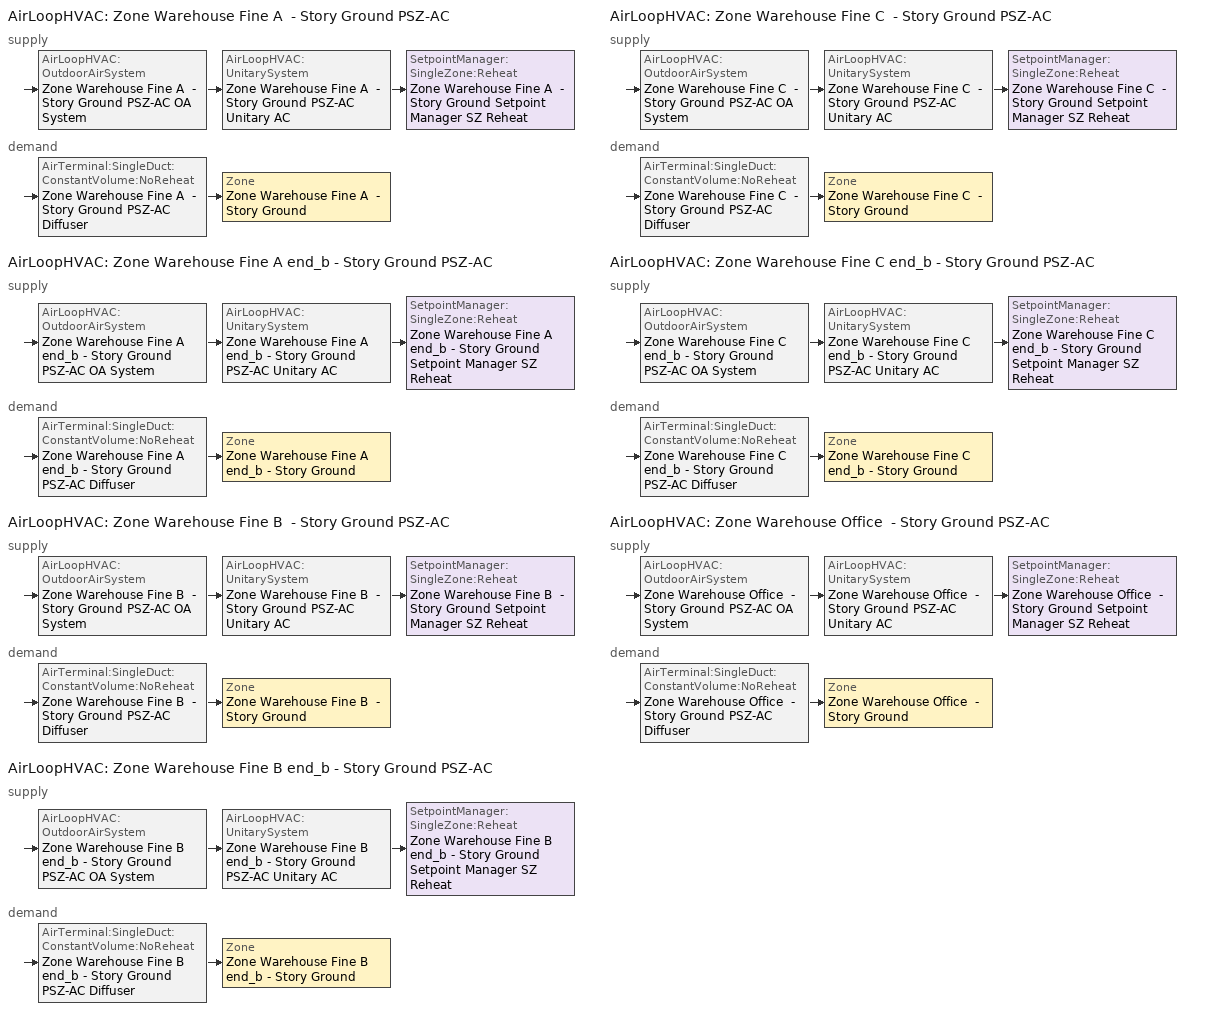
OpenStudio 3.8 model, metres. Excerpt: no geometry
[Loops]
AirLoopHVAC 'Zone Warehouse Fine A  - Story Ground PSZ-AC'
 supply: AirLoopHVAC:OutdoorAirSystem 'Zone Warehouse Fine A  - Story Ground PSZ-AC OA System' > AirLoopHVAC:UnitarySystem 'Zone Warehouse Fine A  - Story Ground PSZ-AC Unitary AC' > SetpointManager:SingleZone:Reheat 'Zone Warehouse Fine A  - Story Ground Setpoint Manager SZ Reheat'
 demand: AirTerminal:SingleDuct:ConstantVolume:NoReheat 'Zone Warehouse Fine A  - Story Ground PSZ-AC Diffuser' > Zone 'Zone Warehouse Fine A  - Story Ground'
AirLoopHVAC 'Zone Warehouse Fine A end_b - Story Ground PSZ-AC'
 supply: AirLoopHVAC:OutdoorAirSystem 'Zone Warehouse Fine A end_b - Story Ground PSZ-AC OA System' > AirLoopHVAC:UnitarySystem 'Zone Warehouse Fine A end_b - Story Ground PSZ-AC Unitary AC' > SetpointManager:SingleZone:Reheat 'Zone Warehouse Fine A end_b - Story Ground Setpoint Manager SZ Reheat'
 demand: AirTerminal:SingleDuct:ConstantVolume:NoReheat 'Zone Warehouse Fine A end_b - Story Ground PSZ-AC Diffuser' > Zone 'Zone Warehouse Fine A end_b - Story Ground'
AirLoopHVAC 'Zone Warehouse Fine B  - Story Ground PSZ-AC'
 supply: AirLoopHVAC:OutdoorAirSystem 'Zone Warehouse Fine B  - Story Ground PSZ-AC OA System' > AirLoopHVAC:UnitarySystem 'Zone Warehouse Fine B  - Story Ground PSZ-AC Unitary AC' > SetpointManager:SingleZone:Reheat 'Zone Warehouse Fine B  - Story Ground Setpoint Manager SZ Reheat'
 demand: AirTerminal:SingleDuct:ConstantVolume:NoReheat 'Zone Warehouse Fine B  - Story Ground PSZ-AC Diffuser' > Zone 'Zone Warehouse Fine B  - Story Ground'
AirLoopHVAC 'Zone Warehouse Fine B end_b - Story Ground PSZ-AC'
 supply: AirLoopHVAC:OutdoorAirSystem 'Zone Warehouse Fine B end_b - Story Ground PSZ-AC OA System' > AirLoopHVAC:UnitarySystem 'Zone Warehouse Fine B end_b - Story Ground PSZ-AC Unitary AC' > SetpointManager:SingleZone:Reheat 'Zone Warehouse Fine B end_b - Story Ground Setpoint Manager SZ Reheat'
 demand: AirTerminal:SingleDuct:ConstantVolume:NoReheat 'Zone Warehouse Fine B end_b - Story Ground PSZ-AC Diffuser' > Zone 'Zone Warehouse Fine B end_b - Story Ground'
AirLoopHVAC 'Zone Warehouse Fine C  - Story Ground PSZ-AC'
 supply: AirLoopHVAC:OutdoorAirSystem 'Zone Warehouse Fine C  - Story Ground PSZ-AC OA System' > AirLoopHVAC:UnitarySystem 'Zone Warehouse Fine C  - Story Ground PSZ-AC Unitary AC' > SetpointManager:SingleZone:Reheat 'Zone Warehouse Fine C  - Story Ground Setpoint Manager SZ Reheat'
 demand: AirTerminal:SingleDuct:ConstantVolume:NoReheat 'Zone Warehouse Fine C  - Story Ground PSZ-AC Diffuser' > Zone 'Zone Warehouse Fine C  - Story Ground'
AirLoopHVAC 'Zone Warehouse Fine C end_b - Story Ground PSZ-AC'
 supply: AirLoopHVAC:OutdoorAirSystem 'Zone Warehouse Fine C end_b - Story Ground PSZ-AC OA System' > AirLoopHVAC:UnitarySystem 'Zone Warehouse Fine C end_b - Story Ground PSZ-AC Unitary AC' > SetpointManager:SingleZone:Reheat 'Zone Warehouse Fine C end_b - Story Ground Setpoint Manager SZ Reheat'
 demand: AirTerminal:SingleDuct:ConstantVolume:NoReheat 'Zone Warehouse Fine C end_b - Story Ground PSZ-AC Diffuser' > Zone 'Zone Warehouse Fine C end_b - Story Ground'
AirLoopHVAC 'Zone Warehouse Office  - Story Ground PSZ-AC'
 supply: AirLoopHVAC:OutdoorAirSystem 'Zone Warehouse Office  - Story Ground PSZ-AC OA System' > AirLoopHVAC:UnitarySystem 'Zone Warehouse Office  - Story Ground PSZ-AC Unitary AC' > SetpointManager:SingleZone:Reheat 'Zone Warehouse Office  - Story Ground Setpoint Manager SZ Reheat'
 demand: AirTerminal:SingleDuct:ConstantVolume:NoReheat 'Zone Warehouse Office  - Story Ground PSZ-AC Diffuser' > Zone 'Zone Warehouse Office  - Story Ground'
[SizingPeriod:DesignDay] Barometric Pressure {Pa}=101241; Wind Speed {m/s}=4.2; Wind Direction {deg}=280; Rain Indicator=No; Snow Indicator=No; Day of Month=21; Day Type=SummerDesignDay; Daylight Saving Time Indicator=No; Humidity Condition Type=Wetbulb; Dry-Bulb Temperature Range Modifier Type=DefaultMultipliers; Solar Model Indicator=ASHRAETau
Name | Maximum Dry-Bulb Temperature {C} | Daily Dry-Bulb Temperature Range {deltaC} | Month | Wetbulb or DewPoint at Maximum Dry-Bulb {C} | ASHRAE Clear Sky Optical Depth for Beam Irradiance | ASHRAE Clear Sky Optical Depth for Diffuse Irradiance
Naples Muni October .4% Condns DB=>MCWB 1 | 32.6 | 8.2 | 10 | 24.7 | 0.403 | 2.525
Naples Muni September .4% Condns DB=>MCWB 1 | 33 | 7.5 | 9 | 25.2 | 0.404 | 2.486
[Sizing:Zone] Zone Cooling Design Supply Air Temperature Input Method=SupplyAirTemperature; Zone Cooling Design Supply Air Temperature Difference {deltaC}=11.11; Zone Heating Design Supply Air Temperature Input Method=SupplyAirTemperature; Zone Heating Design Supply Air Temperature Difference {deltaC}=11.11; Zone Cooling Design Supply Air Humidity Ratio {kg-H2O/kg-air}=0.0085; Zone Heating Design Supply Air Humidity Ratio {kg-H2O/kg-air}=0.008; Cooling Design Air Flow Method=DesignDay; Heating Design Air Flow Method=DesignDay; Account for Dedicated Outdoor Air System=No; Dedicated Outdoor Air System Control Strategy=NeutralSupplyAir; Dedicated Outdoor Air Low Setpoint Temperature for Design {C}=autosize; Dedicated Outdoor Air High Setpoint Temperature for Design {C}=autosize; Zone Load Sizing Method=Sensible Load Only No Latent Load; Zone Latent Cooling Design Supply Air Humidity Ratio Input Method=HumidityRatioDifference; Zone Cooling Design Supply Air Humidity Ratio Difference {kgWater/kgDryAir}=0.005; Zone Latent Heating Design Supply Air Humidity Ratio Input Method=HumidityRatioDifference; Zone Humidification Design Supply Air Humidity Ratio Difference {kgWater/kgDryAir}=0.005
Name | Zone Cooling Design Supply Air Temperature {C} | Zone Heating Design Supply Air Temperature {C}
Zone Warehouse Bulk A end_a - Story Ground; Zone Warehouse Bulk B end_a - Story Ground; Zone Warehouse Bulk C end_a - Story Ground; Zone Warehouse Bulk A  - Story Ground; Zone Warehouse Bulk B  - Story Ground; Zone Warehouse Bulk C  - Story Ground | 14 | 40
Zone Warehouse Fine A  - Story Ground; Zone Warehouse Fine B  - Story Ground; Zone Warehouse Fine C  - Story Ground; Zone Warehouse Fine A end_b - Story Ground; Zone Warehouse Fine B end_b - Story Ground; Zone Warehouse Fine C end_b - Story Ground; Zone Warehouse Office  - Story Ground | 12.7778 | 50
[Zone equipment]
Zone Warehouse Bulk A end_a - Story Ground: Zone Warehouse Bulk A end_a - Story Ground Electric Baseboard
Zone Warehouse Bulk B end_a - Story Ground: Zone Warehouse Bulk B end_a - Story Ground Electric Baseboard
Zone Warehouse Bulk C end_a - Story Ground: Zone Warehouse Bulk C end_a - Story Ground Electric Baseboard
Zone Warehouse Bulk A  - Story Ground: Zone Warehouse Bulk A  - Story Ground Electric Baseboard
Zone Warehouse Bulk B  - Story Ground: Zone Warehouse Bulk B  - Story Ground Electric Baseboard
Zone Warehouse Bulk C  - Story Ground: Zone Warehouse Bulk C  - Story Ground Electric Baseboard
Zone Warehouse Fine A  - Story Ground: Zone Warehouse Fine A  - Story Ground PSZ-AC Diffuser
Zone Warehouse Fine B  - Story Ground: Zone Warehouse Fine B  - Story Ground PSZ-AC Diffuser
Zone Warehouse Fine C  - Story Ground: Zone Warehouse Fine C  - Story Ground PSZ-AC Diffuser
Zone Warehouse Fine A end_b - Story Ground: Zone Warehouse Fine A end_b - Story Ground PSZ-AC Diffuser
Zone Warehouse Fine B end_b - Story Ground: Zone Warehouse Fine B end_b - Story Ground PSZ-AC Diffuser
Zone Warehouse Fine C end_b - Story Ground: Zone Warehouse Fine C end_b - Story Ground PSZ-AC Diffuser
Zone Warehouse Office  - Story Ground: Zone Warehouse Office  - Story Ground PSZ-AC Diffuser
[AirLoopHVAC] Design Return Air Flow Fraction of Supply Air Flow=1
Name | Availability Schedule | Design Supply Air Flow Rate {m3/s}
Zone Warehouse Fine A  - Story Ground PSZ-AC | Zone Warehouse Fine A  - Story Ground PSZ-AC_constant_night_fan_schedule | 0.35657
Zone Warehouse Fine A end_b - Story Ground PSZ-AC | Zone Warehouse Fine A end_b - Story Ground PSZ-AC_constant_night_fan_schedule | 0.14644
Zone Warehouse Fine B  - Story Ground PSZ-AC | Zone Warehouse Fine B  - Story Ground PSZ-AC_constant_night_fan_schedule | 0.818984
Zone Warehouse Fine B end_b - Story Ground PSZ-AC | Zone Warehouse Fine B end_b - Story Ground PSZ-AC_constant_night_fan_schedule | 0.403426
Zone Warehouse Fine C  - Story Ground PSZ-AC | Zone Warehouse Fine C  - Story Ground PSZ-AC_constant_night_fan_schedule | 0.316504
Zone Warehouse Fine C end_b - Story Ground PSZ-AC | Zone Warehouse Fine C end_b - Story Ground PSZ-AC_constant_night_fan_schedule | 0.143178
Zone Warehouse Office  - Story Ground PSZ-AC | Zone Warehouse Office  - Story Ground PSZ-AC_constant_night_fan_schedule | 0.747035
[Sizing:System] Type of Load to Size On=Sensible; Central Heating Maximum System Air Flow Ratio=1; Preheat Design Temperature {C}=7.22222; Preheat Design Humidity Ratio {kg-H2O/kg-Air}=0.008; Precool Design Temperature {C}=12.7778; Precool Design Humidity Ratio {kg-H2O/kg-Air}=0.008; Central Cooling Design Supply Air Temperature {C}=12.7778; Central Heating Design Supply Air Temperature {C}=50; Sizing Option=Coincident; 100% Outdoor Air in Cooling=No; 100% Outdoor Air in Heating=No; Central Cooling Design Supply Air Humidity Ratio {kg-H2O/kg-Air}=0.0085; Central Heating Design Supply Air Humidity Ratio {kg-H2O/kg-Air}=0.008; Cooling Design Air Flow Method=DesignDay; Heating Design Air Flow Method=DesignDay; System Outdoor Air Method=ZoneSum; Zone Maximum Outdoor Air Fraction=1; Cooling Supply Air Flow Rate Per Floor Area {m3/s-m2}=0.00996765; Cooling Fraction of Autosized Cooling Supply Air Flow Rate=1; Cooling Supply Air Flow Rate Per Unit Cooling Capacity {m3/s-W}=3.94755e-05; Heating Supply Air Flow Rate Per Floor Area {m3/s-m2}=0.00996765; Heating Fraction of Autosized Heating Supply Air Flow Rate=1; Heating Fraction of Autosized Cooling Supply Air Flow Rate=1; Heating Supply Air Flow Rate Per Unit Heating Capacity {m3/s-W}=3.15882e-05; Cooling Design Capacity Method=CoolingDesignCapacity; Cooling Design Capacity Per Floor Area {W/m2}=234.7; Fraction of Autosized Cooling Design Capacity=1; Heating Design Capacity Method=HeatingDesignCapacity; Heating Design Capacity Per Floor Area {W/m2}=157; Fraction of Autosized Heating Design Capacity=1; Central Cooling Capacity Control Method=OnOff; Occupant Diversity=1
Name | Design Outdoor Air Flow Rate {m3/s} | Cooling Design Capacity {W} | Heating Design Capacity {W}
Zone Warehouse Fine A  - Story Ground PSZ-AC | 0.35657 | 6110.96 | 2847.17
Zone Warehouse Fine A end_b - Story Ground PSZ-AC | 0.14644 | 2506.02 | 1767.16
Zone Warehouse Fine B  - Story Ground PSZ-AC | 0.818984 | 14223 | 4143.46
Zone Warehouse Fine B end_b - Story Ground PSZ-AC | 0.403426 | 6953.5 | 4250.91
Zone Warehouse Fine C  - Story Ground PSZ-AC | 0.316504 | 5406.33 | 2847.59
Zone Warehouse Fine C end_b - Story Ground PSZ-AC | 0.143178 | 2441.7 | 1767.66
Zone Warehouse Office  - Story Ground PSZ-AC | 0.747035 | 10305.81 | 8266.42
[SetpointManager:SingleZone:Reheat] Minimum Supply Air Temperature {C}=12.7778; Maximum Supply Air Temperature {C}=50
Name | Control Zone | Setpoint Node or NodeList
Zone Warehouse Fine A  - Story Ground Setpoint Manager SZ Reheat | Zone Warehouse Fine A  - Story Ground | Zone Warehouse Fine A  - Story Ground PSZ-AC Supply Outlet Node
Zone Warehouse Fine A end_b - Story Ground Setpoint Manager SZ Reheat | Zone Warehouse Fine A end_b - Story Ground | Zone Warehouse Fine A end_b - Story Ground PSZ-AC Supply Outlet Node
Zone Warehouse Fine B  - Story Ground Setpoint Manager SZ Reheat | Zone Warehouse Fine B  - Story Ground | Zone Warehouse Fine B  - Story Ground PSZ-AC Supply Outlet Node
Zone Warehouse Fine B end_b - Story Ground Setpoint Manager SZ Reheat | Zone Warehouse Fine B end_b - Story Ground | Zone Warehouse Fine B end_b - Story Ground PSZ-AC Supply Outlet Node
Zone Warehouse Fine C  - Story Ground Setpoint Manager SZ Reheat | Zone Warehouse Fine C  - Story Ground | Zone Warehouse Fine C  - Story Ground PSZ-AC Supply Outlet Node
Zone Warehouse Fine C end_b - Story Ground Setpoint Manager SZ Reheat | Zone Warehouse Fine C end_b - Story Ground | Zone Warehouse Fine C end_b - Story Ground PSZ-AC Supply Outlet Node
Zone Warehouse Office  - Story Ground Setpoint Manager SZ Reheat | Zone Warehouse Office  - Story Ground | Zone Warehouse Office  - Story Ground PSZ-AC Supply Outlet Node
[Coil:Heating:Electric] Efficiency=1
Name | Availability Schedule | Nominal Capacity {W}
Zone Warehouse Fine A  - Story Ground PSZ-AC Electric Htg Coil | Always On Discrete | 14780.4
Zone Warehouse Fine A  - Story Ground PSZ-AC No Heat; Zone Warehouse Fine A end_b - Story Ground PSZ-AC No Heat; Zone Warehouse Fine B  - Story Ground PSZ-AC No Heat; Zone Warehouse Fine B end_b - Story Ground PSZ-AC No Heat; Zone Warehouse Fine C  - Story Ground PSZ-AC No Heat; Zone Warehouse Fine C end_b - Story Ground PSZ-AC No Heat; Zone Warehouse Office  - Story Ground PSZ-AC No Heat | Always Off Discrete | 0
Zone Warehouse Fine A end_b - Story Ground PSZ-AC Electric Htg Coil | Always On Discrete | 6063.67
Zone Warehouse Fine B  - Story Ground PSZ-AC Electric Htg Coil | Always On Discrete | 34250
Zone Warehouse Fine B end_b - Story Ground PSZ-AC Electric Htg Coil | Always On Discrete | 16788.3
Zone Warehouse Fine C  - Story Ground PSZ-AC Electric Htg Coil | Always On Discrete | 13138.6
Zone Warehouse Fine C end_b - Story Ground PSZ-AC Electric Htg Coil | Always On Discrete | 5930.03
Zone Warehouse Office  - Story Ground PSZ-AC Electric Htg Coil | Always On Discrete | 26557
[Coil:Cooling:DX:SingleSpeed] Availability Schedule=Always On Discrete; Rated COP {W/W}=3.14722; Rated Evaporator Fan Power Per Volume Flow Rate 2017 {W/(m3/s)}=773.3; Rated Evaporator Fan Power Per Volume Flow Rate 2023 {W/(m3/s)}=934.4; Total Cooling Capacity Function of Temperature Curve=DOE Ref DX Clg Coil Cool-Cap-fT; Total Cooling Capacity Function of Flow Fraction Curve=DOE Ref DX Clg Coil Cool-CAP-fFlow; Energy Input Ratio Function of Temperature Curve=DOE Ref DX Clg Coil Cool-EIR-fT; Energy Input Ratio Function of Flow Fraction Curve=DOE Ref DX Clg Coil Cool-EIR-fFlow; Part Load Fraction Correlation Curve=DOE Ref DX Clg Coil Cool-PLF-fPLR; Minimum Outdoor Dry-Bulb Temperature for Compressor Operation {C}=-25; Nominal Time for Condensate Removal to Begin {s}=0; Ratio of Initial Moisture Evaporation Rate and Steady State Latent Capacity=0; Maximum Cycling Rate {cycles/hr}=0; Latent Capacity Time Constant {s}=0; Condenser Type=AirCooled; Evaporative Condenser Effectiveness=0.9; Evaporative Condenser Air Flow Rate {m3/s}=autosize; Evaporative Condenser Pump Rated Power Consumption {W}=autosize; Crankcase Heater Capacity {W}=0; Maximum Outdoor Dry-Bulb Temperature for Crankcase Heater Operation {C}=10; Basin Heater Capacity {W/K}=0; Basin Heater Setpoint Temperature {C}=2
Name | Rated Total Cooling Capacity {W} | Rated Sensible Heat Ratio | Rated Air Flow Rate {m3/s}
Zone Warehouse Fine A  - Story Ground PSZ-AC 1spd DX AC Clg Coil 24kBtu/hr 9.7SEER | 7383.28 | 0.762919 | 0.35657
Zone Warehouse Fine A end_b - Story Ground PSZ-AC 1spd DX AC Clg Coil 11kBtu/hr 9.7SEER | 3053.85 | 0.759839 | 0.14644
Zone Warehouse Fine B  - Story Ground PSZ-AC 1spd DX AC Clg Coil 50kBtu/hr 9.7SEER | 17664.4 | 0.748168 | 0.818984
Zone Warehouse Fine B end_b - Story Ground PSZ-AC 1spd DX AC Clg Coil 30kBtu/hr 9.7SEER | 8582.95 | 0.753061 | 0.403426
Zone Warehouse Fine C  - Story Ground PSZ-AC 1spd DX AC Clg Coil 21kBtu/hr 9.7SEER | 6538.98 | 0.763578 | 0.316504
Zone Warehouse Fine C end_b - Story Ground PSZ-AC 1spd DX AC Clg Coil 11kBtu/hr 9.7SEER | 2953.6 | 0.764024 | 0.143178
Zone Warehouse Office  - Story Ground PSZ-AC 1spd DX AC Clg Coil 46kBtu/hr 9.7SEER | 12791.7 | 0.800421 | 0.747035
[Fan:OnOff] Availability Schedule=Always On Discrete; Fan Total Efficiency=0.53625; Pressure Rise {Pa}=622.722; Motor Efficiency=0.825; Motor In Airstream Fraction=1
Name | Maximum Flow Rate {m3/s} | Fan Power Ratio Function of Speed Ratio Curve | Fan Efficiency Ratio Function of Speed Ratio Curve
Zone Warehouse Fine A  - Story Ground PSZ-AC Fan | 0.35657 | Fan On Off Power Curve | Fan On Off Efficiency Curve
Zone Warehouse Fine A end_b - Story Ground PSZ-AC Fan | 0.14644 | Fan On Off Power Curve 1 | Fan On Off Efficiency Curve 1
Zone Warehouse Fine B  - Story Ground PSZ-AC Fan | 0.818984 | Fan On Off Power Curve 2 | Fan On Off Efficiency Curve 2
Zone Warehouse Fine B end_b - Story Ground PSZ-AC Fan | 0.403426 | Fan On Off Power Curve 3 | Fan On Off Efficiency Curve 3
Zone Warehouse Fine C  - Story Ground PSZ-AC Fan | 0.316504 | Fan On Off Power Curve 4 | Fan On Off Efficiency Curve 4
Zone Warehouse Fine C end_b - Story Ground PSZ-AC Fan | 0.143178 | Fan On Off Power Curve 5 | Fan On Off Efficiency Curve 5
Zone Warehouse Office  - Story Ground PSZ-AC Fan | 0.747035 | Fan On Off Power Curve 6 | Fan On Off Efficiency Curve 6
[AirLoopHVAC:UnitarySystem] Control Type=Load; Dehumidification Control Type=None; Availability Schedule=Always On Discrete; Fan Placement=DrawThrough; DX Heating Coil Sizing Ratio=1; Use DOAS DX Cooling Coil=No; DOAS DX Cooling Coil Leaving Minimum Air Temperature {C}=2; Latent Load Control=SensibleOnlyLoadControl; Supply Air Flow Rate Method During Cooling Operation=SupplyAirFlowRate; Supply Air Flow Rate Method During Heating Operation=SupplyAirFlowRate; Supply Air Flow Rate Method When No Cooling or Heating is Required=None; No Load Supply Air Flow Rate Control Set To Low Speed=Yes; Maximum Supply Air Temperature {C}=50; Maximum Outdoor Dry-Bulb Temperature for Supplemental Heater Operation {C}=21; Ancilliary On-Cycle Electric Power {W}=0; Ancilliary Off-Cycle Electric Power {W}=0
Name | Controlling Zone or Thermostat Location | Supply Fan | Supply Air Fan Operating Mode Schedule | Heating Coil | Cooling Coil | Supplemental Heating Coil | Supply Air Flow Rate During Cooling Operation {m3/s} | Supply Air Flow Rate During Heating Operation {m3/s}
Zone Warehouse Fine A  - Story Ground PSZ-AC Unitary AC | Zone Warehouse Fine A  - Story Ground | Zone Warehouse Fine A  - Story Ground PSZ-AC Fan | Zone Warehouse Fine A  - Story Ground PSZ-AC_constant_night_fan_schedule | Zone Warehouse Fine A  - Story Ground PSZ-AC Electric Htg Coil | Zone Warehouse Fine A  - Story Ground PSZ-AC 1spd DX AC Clg Coil 24kBtu/hr 9.7SEER | Zone Warehouse Fine A  - Story Ground PSZ-AC No Heat | 0.35657 | 0.35657
Zone Warehouse Fine A end_b - Story Ground PSZ-AC Unitary AC | Zone Warehouse Fine A end_b - Story Ground | Zone Warehouse Fine A end_b - Story Ground PSZ-AC Fan | Zone Warehouse Fine A end_b - Story Ground PSZ-AC_constant_night_fan_schedule | Zone Warehouse Fine A end_b - Story Ground PSZ-AC Electric Htg Coil | Zone Warehouse Fine A end_b - Story Ground PSZ-AC 1spd DX AC Clg Coil 11kBtu/hr 9.7SEER | Zone Warehouse Fine A end_b - Story Ground PSZ-AC No Heat | 0.14644 | 0.14644
Zone Warehouse Fine B  - Story Ground PSZ-AC Unitary AC | Zone Warehouse Fine B  - Story Ground | Zone Warehouse Fine B  - Story Ground PSZ-AC Fan | Zone Warehouse Fine B  - Story Ground PSZ-AC_constant_night_fan_schedule | Zone Warehouse Fine B  - Story Ground PSZ-AC Electric Htg Coil | Zone Warehouse Fine B  - Story Ground PSZ-AC 1spd DX AC Clg Coil 50kBtu/hr 9.7SEER | Zone Warehouse Fine B  - Story Ground PSZ-AC No Heat | 0.818984 | 0.818984
Zone Warehouse Fine B end_b - Story Ground PSZ-AC Unitary AC | Zone Warehouse Fine B end_b - Story Ground | Zone Warehouse Fine B end_b - Story Ground PSZ-AC Fan | Zone Warehouse Fine B end_b - Story Ground PSZ-AC_constant_night_fan_schedule | Zone Warehouse Fine B end_b - Story Ground PSZ-AC Electric Htg Coil | Zone Warehouse Fine B end_b - Story Ground PSZ-AC 1spd DX AC Clg Coil 30kBtu/hr 9.7SEER | Zone Warehouse Fine B end_b - Story Ground PSZ-AC No Heat | 0.403426 | 0.403426
Zone Warehouse Fine C  - Story Ground PSZ-AC Unitary AC | Zone Warehouse Fine C  - Story Ground | Zone Warehouse Fine C  - Story Ground PSZ-AC Fan | Zone Warehouse Fine C  - Story Ground PSZ-AC_constant_night_fan_schedule | Zone Warehouse Fine C  - Story Ground PSZ-AC Electric Htg Coil | Zone Warehouse Fine C  - Story Ground PSZ-AC 1spd DX AC Clg Coil 21kBtu/hr 9.7SEER | Zone Warehouse Fine C  - Story Ground PSZ-AC No Heat | 0.316504 | 0.316504
Zone Warehouse Fine C end_b - Story Ground PSZ-AC Unitary AC | Zone Warehouse Fine C end_b - Story Ground | Zone Warehouse Fine C end_b - Story Ground PSZ-AC Fan | Zone Warehouse Fine C end_b - Story Ground PSZ-AC_constant_night_fan_schedule | Zone Warehouse Fine C end_b - Story Ground PSZ-AC Electric Htg Coil | Zone Warehouse Fine C end_b - Story Ground PSZ-AC 1spd DX AC Clg Coil 11kBtu/hr 9.7SEER | Zone Warehouse Fine C end_b - Story Ground PSZ-AC No Heat | 0.143178 | 0.143178
Zone Warehouse Office  - Story Ground PSZ-AC Unitary AC | Zone Warehouse Office  - Story Ground | Zone Warehouse Office  - Story Ground PSZ-AC Fan | Zone Warehouse Office  - Story Ground PSZ-AC_constant_night_fan_schedule | Zone Warehouse Office  - Story Ground PSZ-AC Electric Htg Coil | Zone Warehouse Office  - Story Ground PSZ-AC 1spd DX AC Clg Coil 46kBtu/hr 9.7SEER | Zone Warehouse Office  - Story Ground PSZ-AC No Heat | 0.747035 | 0.747035
[Controller:OutdoorAir] Economizer Control Type=NoEconomizer; Economizer Control Action Type=ModulateFlow; Economizer Maximum Limit Dry-Bulb Temperature {C}=28; Economizer Maximum Limit Enthalpy {J/kg}=64000; Lockout Type=LockoutWithCompressor; Minimum Limit Type=FixedMinimum; High Humidity Control=No; Heat Recovery Bypass Control Type=BypassWhenWithinEconomizerLimits; Economizer Operation Staging=InterlockedWithMechanicalCooling
Name | Minimum Outdoor Air Flow Rate {m3/s} | Maximum Outdoor Air Flow Rate {m3/s} | Minimum Outdoor Air Schedule | Controller Mechanical Ventilation
Zone Warehouse Fine A  - Story Ground PSZ-AC OA System Controller | 0.0142607 | 0.35657 | Zone Warehouse Fine A  - Story Ground PSZ-AC_night_ventcycle_schedule | Controller Mechanical Ventilation 1
Zone Warehouse Fine A end_b - Story Ground PSZ-AC OA System Controller | 0.00530941 | 0.14644 | Zone Warehouse Fine A end_b - Story Ground PSZ-AC_night_ventcycle_schedule | Controller Mechanical Ventilation 2
Zone Warehouse Fine B  - Story Ground PSZ-AC OA System Controller | 0.0582034 | 0.818984 | Zone Warehouse Fine B  - Story Ground PSZ-AC_night_ventcycle_schedule | Controller Mechanical Ventilation 3
Zone Warehouse Fine B end_b - Story Ground PSZ-AC OA System Controller | 0.0216698 | 0.403426 | Zone Warehouse Fine B end_b - Story Ground PSZ-AC_night_ventcycle_schedule | Controller Mechanical Ventilation 4
Zone Warehouse Fine C  - Story Ground PSZ-AC OA System Controller | 0.0142607 | 0.316504 | Zone Warehouse Fine C  - Story Ground PSZ-AC_night_ventcycle_schedule | Controller Mechanical Ventilation 5
Zone Warehouse Fine C end_b - Story Ground PSZ-AC OA System Controller | 0.00530941 | 0.143178 | Zone Warehouse Fine C end_b - Story Ground PSZ-AC_night_ventcycle_schedule | Controller Mechanical Ventilation 6
Zone Warehouse Office  - Story Ground PSZ-AC OA System Controller | 0.015864 | 0.747035 | Zone Warehouse Office  - Story Ground PSZ-AC_night_ventcycle_schedule | Controller Mechanical Ventilation 7
[Controller:MechanicalVentilation] Availability Schedule=Always On Discrete
Controller Mechanical Ventilation 1; Controller Mechanical Ventilation 2; Controller Mechanical Ventilation 3; Controller Mechanical Ventilation 4; Controller Mechanical Ventilation 5; Controller Mechanical Ventilation 6; Controller Mechanical Ventilation 7
[AirLoopHVAC:OutdoorAirSystem]
Name | Controller
Zone Warehouse Fine A  - Story Ground PSZ-AC OA System | Zone Warehouse Fine A  - Story Ground PSZ-AC OA System Controller
Zone Warehouse Fine A end_b - Story Ground PSZ-AC OA System | Zone Warehouse Fine A end_b - Story Ground PSZ-AC OA System Controller
Zone Warehouse Fine B  - Story Ground PSZ-AC OA System | Zone Warehouse Fine B  - Story Ground PSZ-AC OA System Controller
Zone Warehouse Fine B end_b - Story Ground PSZ-AC OA System | Zone Warehouse Fine B end_b - Story Ground PSZ-AC OA System Controller
Zone Warehouse Fine C  - Story Ground PSZ-AC OA System | Zone Warehouse Fine C  - Story Ground PSZ-AC OA System Controller
Zone Warehouse Fine C end_b - Story Ground PSZ-AC OA System | Zone Warehouse Fine C end_b - Story Ground PSZ-AC OA System Controller
Zone Warehouse Office  - Story Ground PSZ-AC OA System | Zone Warehouse Office  - Story Ground PSZ-AC OA System Controller
[AvailabilityManager:NightCycle] Applicability Schedule=Always On Discrete; Control Type=CycleOnAny; Thermostat Tolerance {deltaC}=1; Cycling Run Time {s}=1800
Availability Manager Night Cycle 1; Availability Manager Night Cycle 2; Availability Manager Night Cycle 3; Availability Manager Night Cycle 4; Availability Manager Night Cycle 5; Availability Manager Night Cycle 6; Availability Manager Night Cycle 7
[AirTerminal:SingleDuct:ConstantVolume:NoReheat] Availability Schedule=Always On Discrete
Name | Maximum Air Flow Rate {m3/s}
Zone Warehouse Fine A  - Story Ground PSZ-AC Diffuser | 0.35657
Zone Warehouse Fine A end_b - Story Ground PSZ-AC Diffuser | 0.14644
Zone Warehouse Fine B  - Story Ground PSZ-AC Diffuser | 0.818984
Zone Warehouse Fine B end_b - Story Ground PSZ-AC Diffuser | 0.403426
Zone Warehouse Fine C  - Story Ground PSZ-AC Diffuser | 0.316504
Zone Warehouse Fine C end_b - Story Ground PSZ-AC Diffuser | 0.143178
Zone Warehouse Office  - Story Ground PSZ-AC Diffuser | 0.747035
[ZoneHVAC:Baseboard:Convective:Electric] Availability Schedule=Always On Discrete; Efficiency=1
Name | Nominal Capacity {W}
Zone Warehouse Bulk A  - Story Ground Electric Baseboard | 6472.66
Zone Warehouse Bulk A end_a - Story Ground Electric Baseboard | 1630.25
Zone Warehouse Bulk B  - Story Ground Electric Baseboard | 6666.3
Zone Warehouse Bulk B end_a - Story Ground Electric Baseboard | 3667.87
Zone Warehouse Bulk C  - Story Ground Electric Baseboard | 6474.42
Zone Warehouse Bulk C end_a - Story Ground Electric Baseboard | 1630.86
[Schedule:Constant]
Name | Value
Always On Discrete; Zone Warehouse Fine A  - Story Ground PSZ-AC_night_ventcycle_schedule; Zone Warehouse Fine A  - Story Ground PSZ-AC_constant_night_fan_schedule; Zone Warehouse Fine A end_b - Story Ground PSZ-AC_night_ventcycle_schedule; Zone Warehouse Fine A end_b - Story Ground PSZ-AC_constant_night_fan_schedule; Zone Warehouse Fine B  - Story Ground PSZ-AC_night_ventcycle_schedule; Zone Warehouse Fine B  - Story Ground PSZ-AC_constant_night_fan_schedule; Zone Warehouse Fine B end_b - Story Ground PSZ-AC_night_ventcycle_schedule; Zone Warehouse Fine B end_b - Story Ground PSZ-AC_constant_night_fan_schedule; Zone Warehouse Fine C  - Story Ground PSZ-AC_night_ventcycle_schedule; Zone Warehouse Fine C  - Story Ground PSZ-AC_constant_night_fan_schedule; Zone Warehouse Fine C end_b - Story Ground PSZ-AC_night_ventcycle_schedule; Zone Warehouse Fine C end_b - Story Ground PSZ-AC_constant_night_fan_schedule; Zone Warehouse Office  - Story Ground PSZ-AC_night_ventcycle_schedule; Zone Warehouse Office  - Story Ground PSZ-AC_constant_night_fan_schedule | 1
Always Off Discrete | 0
[Curve:Exponent] Coefficient1 Constant=1; Coefficient2 Constant=0; Coefficient3 Constant=0; Minimum Value of x=0; Maximum Value of x=1
Fan On Off Power Curve; Fan On Off Power Curve 1; Fan On Off Power Curve 2; Fan On Off Power Curve 3; Fan On Off Power Curve 4; Fan On Off Power Curve 5; Fan On Off Power Curve 6
[Curve:Cubic] Coefficient1 Constant=1; Coefficient2 x=0; Coefficient3 x**2=0; Coefficient4 x**3=0
Name | Minimum Value of x | Maximum Value of x
Fan On Off Efficiency Curve; Fan On Off Efficiency Curve 1; Fan On Off Efficiency Curve 2; Fan On Off Efficiency Curve 3; Fan On Off Efficiency Curve 4; Fan On Off Efficiency Curve 5; Fan On Off Efficiency Curve 6 | 0 | 1
DOE Ref DX Clg Coil Cool-CAP-fFlow; DOE Ref DX Clg Coil Cool-EIR-fFlow | -100 | 100
[Curve:Biquadratic] Minimum Value of x=-100; Maximum Value of x=100; Minimum Value of y=-100; Maximum Value of y=100
Name | Coefficient1 Constant | Coefficient2 x | Coefficient3 x**2 | Coefficient4 y | Coefficient5 y**2 | Coefficient6 x*y
DOE Ref DX Clg Coil Cool-Cap-fT | 0.971212 | -0.0152755 | 0.00144345 | -0.00039321 | -6.8364e-06 | -0.000290596
DOE Ref DX Clg Coil Cool-EIR-fT | 0.286871 | 0.0239022 | -0.000810648 | 0.0134585 | 0.000338936 | -0.000487004
[Curve:Quadratic]
DOE Ref DX Clg Coil Cool-PLF-fPLR: Coefficient1 Constant=0.909496; Coefficient2 x=0.0986477; Coefficient3 x**2=-0.00819488; Minimum Value of x=0; Maximum Value of x=1
